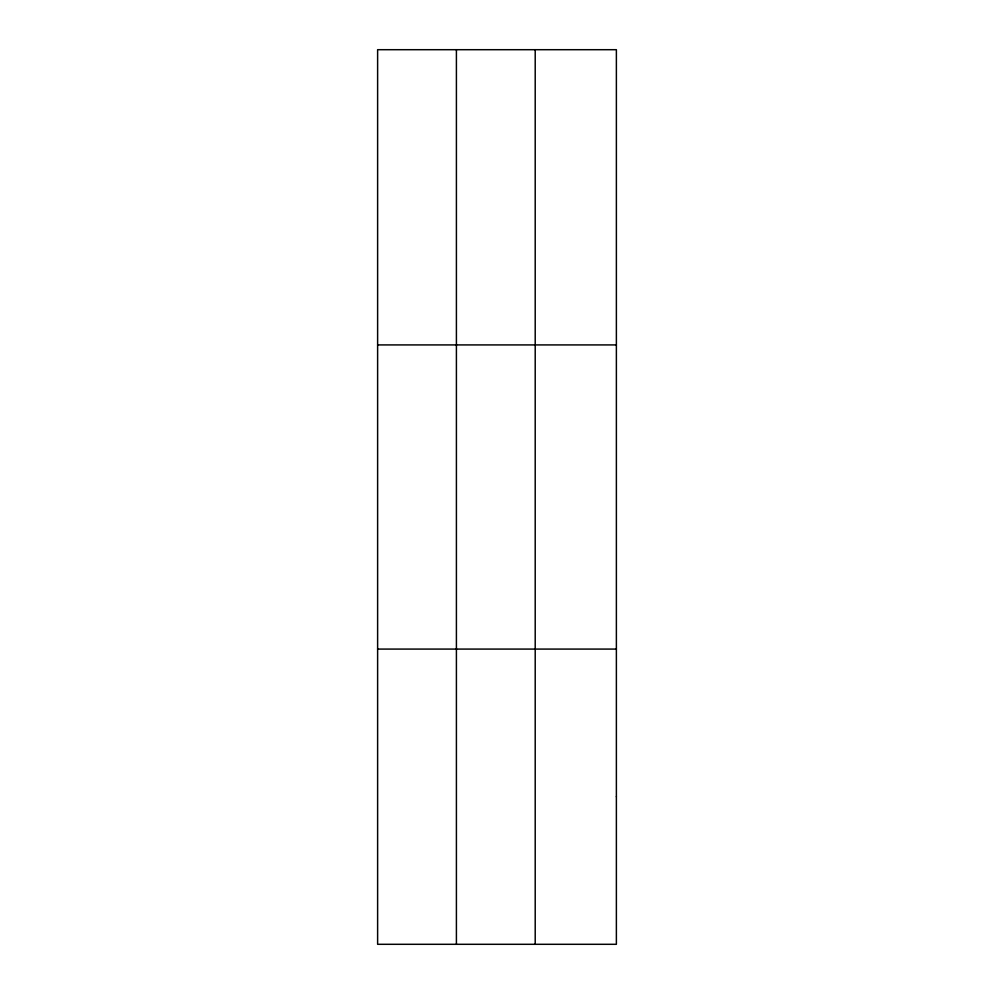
<?xml version="1.0" encoding="UTF-8"?>
<svg xmlns="http://www.w3.org/2000/svg" width="994" height="994" viewBox="0 0 994 994"><rect width="100%" height="100%" fill="white"/><g stroke="black" fill="none" stroke-linecap="round" stroke-linejoin="round"><path stroke-width="1.49" d="M456.408 944.3L456.408 49.7M535.207 944.3L535.207 49.7M377.621 344.918L616.379 344.918M377.621 649.082L616.379 649.082M616.379 796.691L616.379 944.3L377.621 944.3L377.621 49.7L616.379 49.7L616.379 796.691"/></g></svg>
